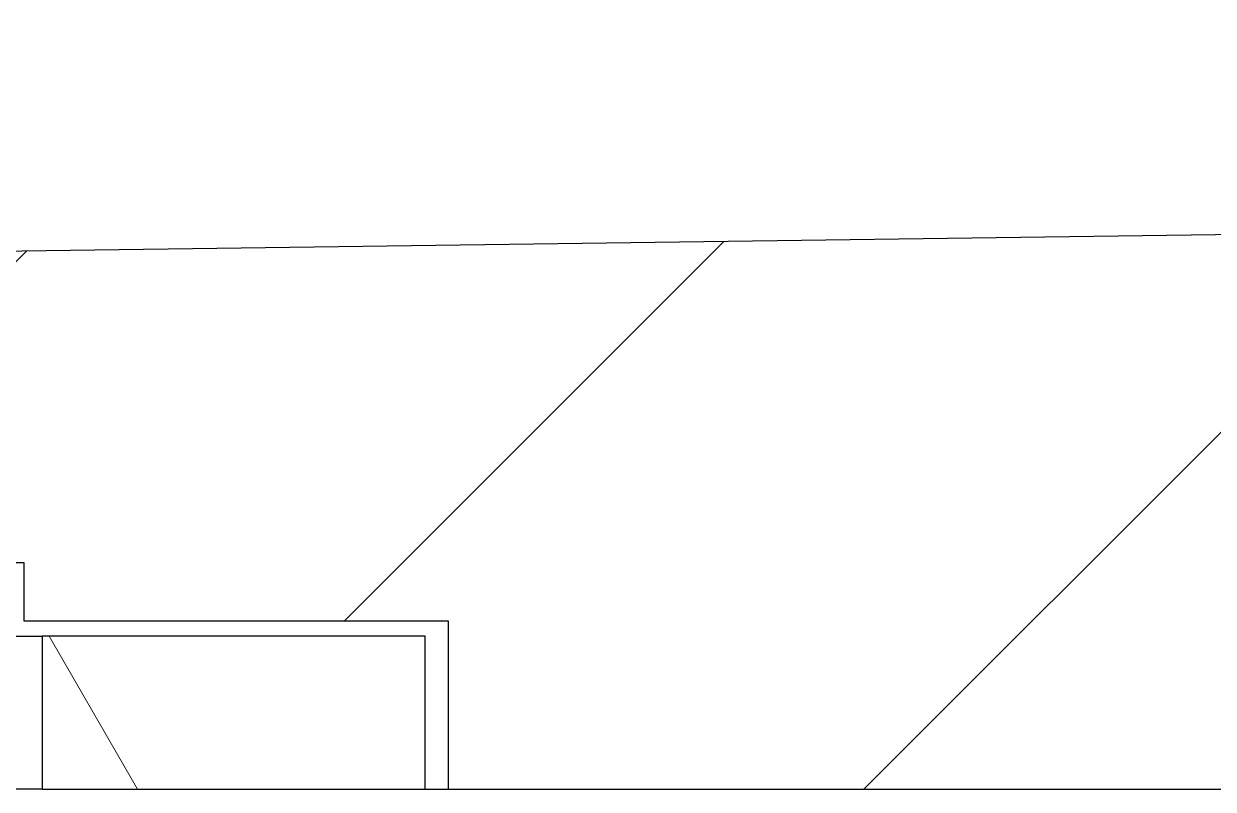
# Model space of a CAD drawing. Header units: millimetres. Extents: x 68 to 2000, y 100 to 2870.
# Drawn here: x 709.6 to 787.2, y 2695.2 to 2745.2 of the extents above; entities that cross this region are included whole.
import ezdxf

# ---------------------------------------------------------------- set-up
doc = ezdxf.new("R2010")
doc.units = ezdxf.units.MM
doc.header["$LTSCALE"] = 10
doc.layers.add('_Sichtbarkanten', color=7, linetype='Continuous', lineweight=25)
doc.layers.add('Schraffur (ISO)', color=7, linetype='Continuous', lineweight=13)

msp = doc.modelspace()

# ---------------------------------------------------------------- hatches: boundary and pattern name
at = {"layer": 'Schraffur (ISO)'}
h = msp.add_hatch(dxfattribs=at)
h.set_pattern_fill('ANSI31', color=256, scale=254, style=0)
h.set_pattern_definition([(45, (0, 0), (-22.45064, 22.45064), [])])
h.paths.add_polyline_path([(699.579, 2719.96), (699.579, 2709.96), (709.579, 2709.96), (709.579, 2706.16), (737.279, 2706.16), (737.279, 2695.16), (1789.279, 2695.16), (1789.279, 2745.16), (699.279, 2730.16), (679.579, 2730.16), (679.579, 2721.567), (679.579, 2719.96), (679.624, 2719.96)])
h.paths.add_polyline_path([(589.279, 2730.16), (589.279, 2709.96), (599.279, 2709.96), (599.279, 2719.96), (619.235, 2719.96), (619.279, 2719.96), (619.279, 2721.567), (619.279, 2730.16)])
h = msp.add_hatch(dxfattribs=at)
h.set_pattern_fill('ANSI31', color=256, scale=254, angle=75.00018, style=0)
h.set_pattern_definition([(120.0002, (0, 0), (-27.49626, -15.8751), [])])
h.paths.add_polyline_path([(710.779, 2695.16), (735.779, 2695.16), (735.779, 2705.16), (710.779, 2705.16)])

# ---------------------------------------------------------------- linework, layer by layer
at = {"layer": '_Sichtbarkanten'}
for p, q in [((1789.279, 2745.16), (699.279, 2730.16)), ((699.579, 2709.96), (709.579, 2709.96)), ((709.579, 2709.96), (709.579, 2706.16)), ((709.579, 2706.16), (737.279, 2706.16)), ((737.279, 2706.16), (737.279, 2695.16)), ((707.305, 2705.16), (710.779, 2705.16)), ((735.779, 2705.16), (710.779, 2705.16)), ((710.779, 2705.16), (710.779, 2695.16)), ((735.779, 2695.16), (735.779, 2705.16)), ((710.779, 2695.16), (699.549, 2695.16)), ((710.779, 2695.16), (735.779, 2695.16)), ((735.779, 2695.16), (737.279, 2695.16)), ((737.279, 2695.16), (1789.279, 2695.16))]:
    msp.add_line(p, q, dxfattribs=at)

doc.saveas('drawing.dxf')
